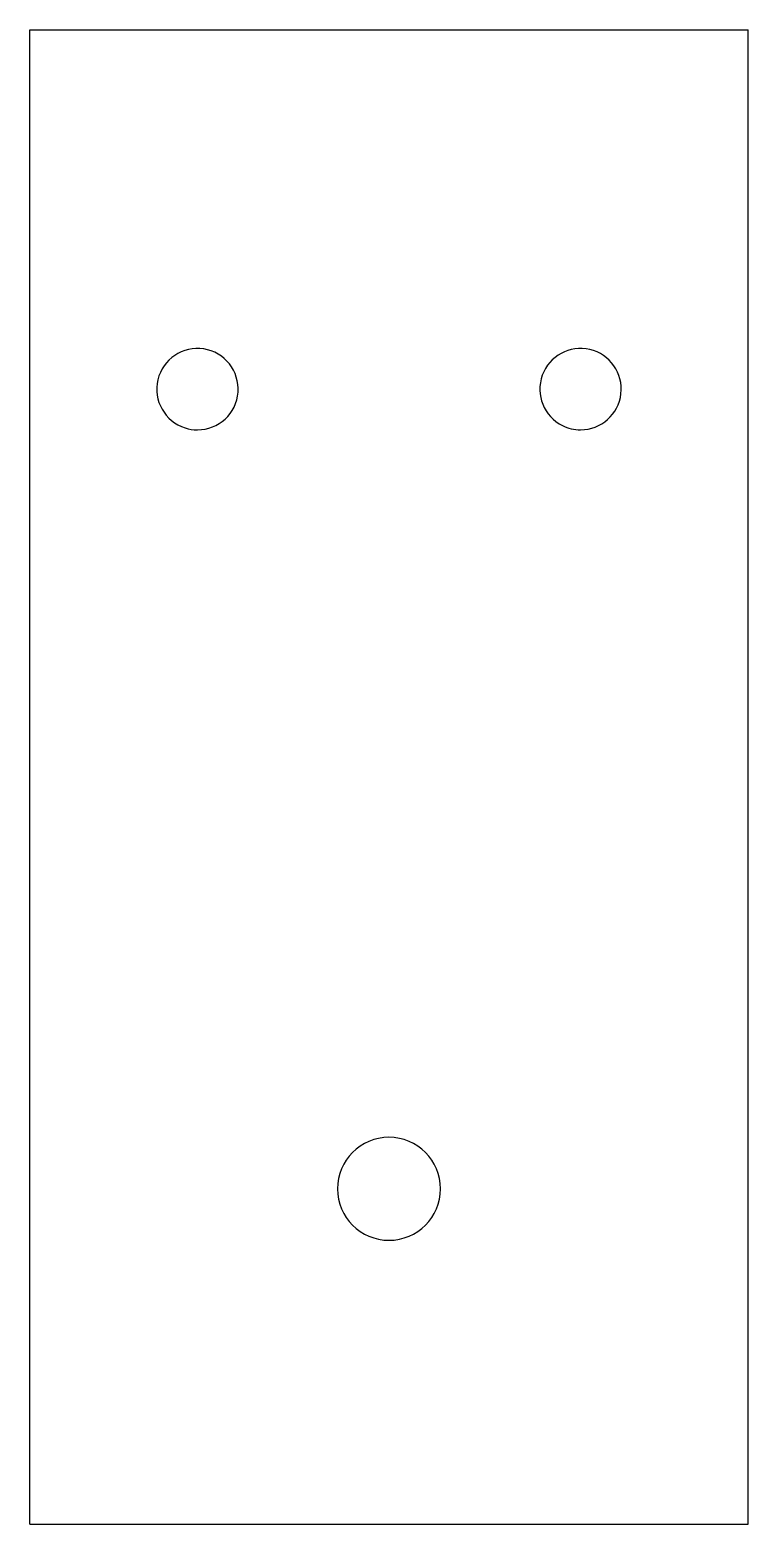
# Model space of a CAD drawing. Header units: millimetres. Extents: x 0 to 30, y 0 to 62.4.
import ezdxf

# ---------------------------------------------------------------- set-up
doc = ezdxf.new("R2010")
doc.units = ezdxf.units.MM

msp = doc.modelspace()

# ---------------------------------------------------------------- linework, layer by layer
for p, q in [((0, 62.39, 5), (30, 62.39, 5)), ((0, 0, 5), (0, 62.39, 5)), ((30, 0, 5), (30, 62.39, 5)), ((0, 0, 5), (30, 0, 5))]:
    msp.add_line(p, q)
for centre, radius, start, end in [((7, 47.39, 5), 1.7, -90, 252.26376), ((23, 47.39, 5), 1.7, -90, 243.58322), ((7, 47.39, 5), 1.7, -107.73624, -90), ((23, 47.39, 5), 1.7, -116.41678, -90), ((15, 14, 5), 2.15, 90, 270), ((15, 14, 5), 2.15, -90, 90)]:
    msp.add_arc(centre, radius, start, end)

doc.saveas('drawing.dxf')
